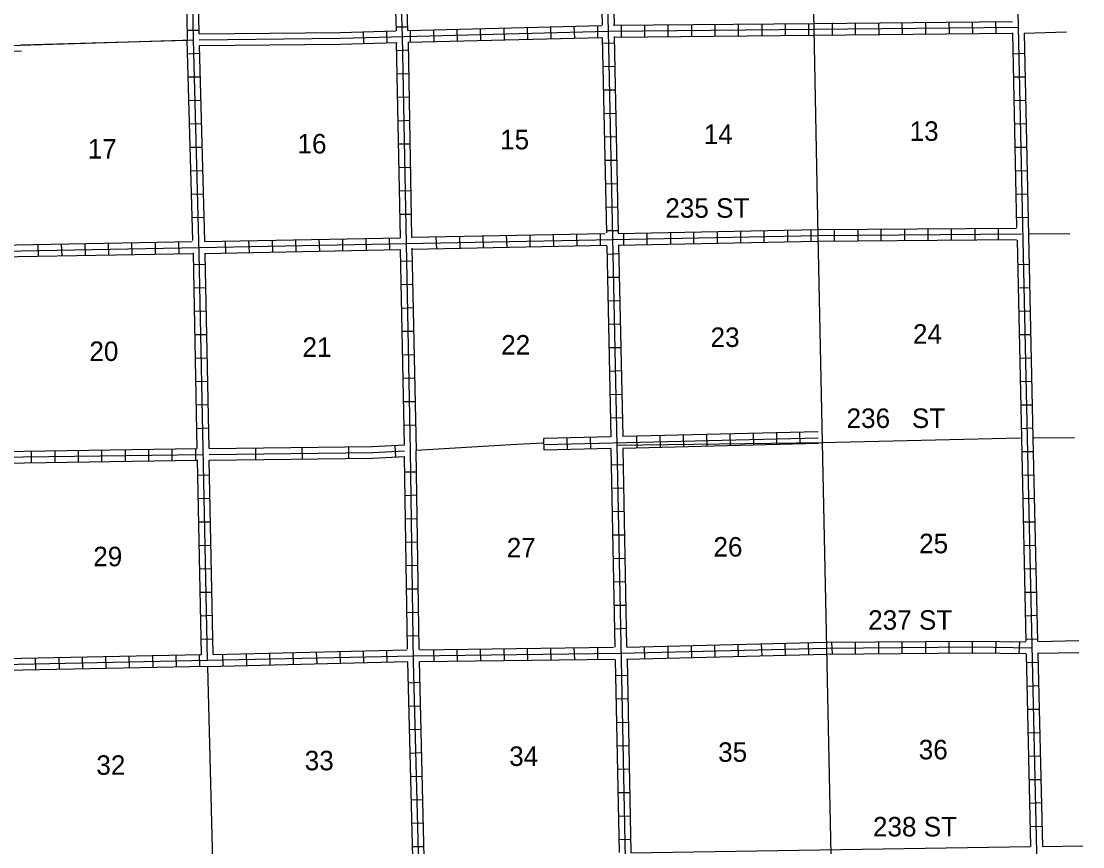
# Model space of a CAD drawing. Extents: x 1826985 to 2172499, y 15894647 to 16271025.
# Drawn here: x 2043795 to 2070988, y 15964673 to 15985822 of the extents above; entities that cross this region are included whole.
import ezdxf

# ---------------------------------------------------------------- set-up
doc = ezdxf.new("R2010")
doc.units = 0
for name, color, linetype in [('L10', 7, 'Continuous'), ('L13', 7, 'Continuous'), ('L14', 7, 'Continuous'), ('L3', 7, 'Continuous'), ('L30', 7, 'Continuous'), ('L51', 7, 'Continuous'), ('L8', 7, 'Continuous'), ('L9', 7, 'Continuous')]:
    doc.layers.add(name, color=color, linetype=linetype)

msp = doc.modelspace()

# ---------------------------------------------------------------- linework, layer by layer
at = {"layer": 'L10'}
for p, q in [((2048351, 15985503), (2051970, 15985534)), ((2048358, 15985202), (2051970, 15985233))]:
    msp.add_line(p, q, dxfattribs=at)
at = {"layer": 'L13'}
for p, q in [((2064315, 15975032), (2069394, 15975148)), ((2048563, 15969294), (2048695, 15964295))]:
    msp.add_line(p, q, dxfattribs=at)
for points in [[(2043797, 15985214), (2048049, 15985341)], [(2053916, 15974836), (2056340, 15974975), (2057157, 15975017)]]:
    msp.add_lwpolyline(points, dxfattribs=at)
at = {"layer": 'L3'}
msp.add_lwpolyline([(2064077, 15986902), (2064098, 15985619), (2064204, 15980333), (2064315, 15975032), (2064420, 15969757), (2064531, 15964467), (2064674, 15959192), (2064795, 15953901)], dxfattribs=at)
at = {"layer": 'L51'}
for p, q in [((2069489, 15985518), (2070571, 15985550)), ((2069621, 15980376), (2070656, 15980386)), ((2069732, 15975148), (2070777, 15975159)), ((2069837, 15969932), (2070888, 15969953)), ((2069827, 15969636), (2070888, 15969652)), ((2069954, 15964678), (2070988, 15964699))]:
    msp.add_line(p, q, dxfattribs=at)
at = {"layer": 'L8'}
for p, q in [((2058570, 15985408), (2058565, 15985709)), ((2059172, 15985418), (2059172, 15985719)), ((2059769, 15985423), (2059769, 15985724)), ((2060371, 15985434), (2060371, 15985735)), ((2060972, 15985434), (2060972, 15985735)), ((2061569, 15985445), (2061569, 15985740)), ((2062171, 15985450), (2062171, 15985751)), ((2062773, 15985450), (2062773, 15985751)), ((2063370, 15985460), (2063370, 15985761)), ((2063971, 15985466), (2063971, 15985767)), ((2064573, 15985476), (2064573, 15985777)), ((2065170, 15985476), (2065165, 15985777)), ((2065772, 15985487), (2065761, 15985782)), ((2066369, 15985492), (2066363, 15985793)), ((2066970, 15985492), (2066965, 15985793)), ((2067572, 15985503), (2067562, 15985798)), ((2068169, 15985508), (2068164, 15985809)), ((2068771, 15985508), (2068760, 15985809)), ((2048047, 15985592), (2048348, 15985592)), ((2052572, 15985249), (2052562, 15985550)), ((2053169, 15985265), (2053164, 15985566)), ((2053406, 15985677), (2053702, 15985682)), ((2053771, 15985286), (2053766, 15985582)), ((2054373, 15985302), (2054362, 15985603)), ((2054969, 15985318), (2054964, 15985619)), ((2055571, 15985334), (2055561, 15985635)), ((2056173, 15985344), (2056163, 15985640)), ((2056770, 15985360), (2056764, 15985661)), ((2057372, 15985376), (2057361, 15985677)), ((2057974, 15985392), (2057963, 15985693)), ((2058686, 15985260), (2058987, 15985265)), ((2048063, 15984990), (2048364, 15985001)), ((2053422, 15985075), (2053723, 15985085)), ((2069204, 15984990), (2069505, 15985001)), ((2058697, 15984658), (2058998, 15984668)), ((2048079, 15984394), (2048380, 15984399)), ((2053428, 15984478), (2053729, 15984484)), ((2069214, 15984394), (2069510, 15984399)), ((2058713, 15984061), (2059014, 15984066)), ((2048095, 15983792), (2048396, 15983802)), ((2053449, 15983876), (2053739, 15983882)), ((2069230, 15983792), (2069531, 15983802)), ((2053454, 15983274), (2053755, 15983285)), ((2058723, 15983459), (2059019, 15983470)), ((2048111, 15983190), (2048412, 15983200)), ((2069235, 15983190), (2069536, 15983200)), ((2058739, 15982857), (2059040, 15982868)), ((2048132, 15982593), (2048428, 15982599)), ((2053465, 15982678), (2053766, 15982683)), ((2069257, 15982593), (2069552, 15982599)), ((2058744, 15982261), (2059045, 15982266)), ((2048148, 15981991), (2048449, 15982002)), ((2053480, 15982076), (2053781, 15982086)), ((2069262, 15981991), (2069563, 15982002)), ((2058766, 15981659), (2059061, 15981669)), ((2048164, 15981395), (2048465, 15981400)), ((2053486, 15981474), (2053787, 15981484)), ((2069278, 15981395), (2069579, 15981400)), ((2048179, 15980793), (2048480, 15980803)), ((2053496, 15980877), (2053797, 15980883)), ((2058771, 15981057), (2059072, 15981067)), ((2069294, 15980793), (2069594, 15980803)), ((2052620, 15980260), (2052630, 15979959)), ((2053222, 15980270), (2053232, 15979969)), ((2054420, 15980291), (2054431, 15979990)), ((2055022, 15980307), (2055027, 15980011)), ((2055619, 15980318), (2055629, 15980017)), ((2056221, 15980333), (2056231, 15980032)), ((2056823, 15980344), (2056828, 15980043)), ((2057419, 15980349), (2057430, 15980048)), ((2058021, 15980365), (2058032, 15980069)), ((2058623, 15980376), (2058623, 15980075)), ((2058787, 15980460), (2059088, 15980465)), ((2059220, 15980392), (2059220, 15980091)), ((2059822, 15980402), (2059822, 15980101)), ((2060423, 15980407), (2060423, 15980112)), ((2061020, 15980423), (2061020, 15980128)), ((2061622, 15980434), (2061622, 15980133)), ((2062219, 15980444), (2062219, 15980143)), ((2062820, 15980460), (2062820, 15980159)), ((2063422, 15980465), (2063422, 15980170)), ((2064019, 15980487), (2064019, 15980186)), ((2064621, 15980487), (2064621, 15980186)), ((2065223, 15980492), (2065223, 15980191)), ((2065819, 15980502), (2065819, 15980201)), ((2066421, 15980502), (2066421, 15980201)), ((2067023, 15980508), (2067023, 15980207)), ((2067620, 15980508), (2067620, 15980207)), ((2068222, 15980518), (2068222, 15980217)), ((2068818, 15980518), (2068818, 15980217)), ((2044220, 15980101), (2044230, 15979800)), ((2044821, 15980112), (2044832, 15979811)), ((2045423, 15980128), (2045429, 15979827)), ((2046020, 15980133), (2046031, 15979832)), ((2046622, 15980143), (2046632, 15979842)), ((2047224, 15980159), (2047229, 15979858)), ((2047820, 15980170), (2047831, 15979869)), ((2049019, 15980191), (2049029, 15979890)), ((2049621, 15980201), (2049631, 15979900)), ((2050223, 15980207), (2050228, 15979911)), ((2050819, 15980228), (2050830, 15979927)), ((2051421, 15980233), (2051432, 15979932)), ((2052023, 15980249), (2052028, 15979953)), ((2058802, 15979858), (2059103, 15979869)), ((2048211, 15979594), (2048512, 15979600)), ((2053523, 15979673), (2053824, 15979684)), ((2069320, 15979594), (2069621, 15979599)), ((2058813, 15979262), (2059114, 15979267)), ((2048222, 15978992), (2048523, 15979003)), ((2053528, 15979077), (2053829, 15979082)), ((2069331, 15978992), (2069631, 15979003)), ((2058829, 15978660), (2059130, 15978665)), ((2048238, 15978390), (2048538, 15978401)), ((2053549, 15978475), (2053845, 15978485)), ((2069346, 15978390), (2069647, 15978401)), ((2053554, 15977878), (2053855, 15977883)), ((2058839, 15978058), (2059140, 15978068)), ((2048248, 15977794), (2048549, 15977799)), ((2069357, 15977794), (2069653, 15977799)), ((2053565, 15977276), (2053861, 15977282)), ((2058855, 15977461), (2059156, 15977466)), ((2048253, 15977192), (2048554, 15977202)), ((2069373, 15977192), (2069668, 15977202)), ((2058861, 15976859), (2059162, 15976870)), ((2048269, 15976590), (2048570, 15976600)), ((2053581, 15976674), (2053882, 15976685)), ((2069378, 15976590), (2069679, 15976600)), ((2058882, 15976257), (2059177, 15976268)), ((2048280, 15975993), (2048581, 15975999)), ((2053586, 15976078), (2053887, 15976083)), ((2069394, 15975993), (2069695, 15975998)), ((2058887, 15975661), (2059188, 15975666)), ((2048296, 15975391), (2048597, 15975402)), ((2053607, 15975476), (2053903, 15975486)), ((2069404, 15975391), (2069705, 15975402)), ((2058902, 15975173), (2057183, 15975132)), ((2057190, 15974833), (2057183, 15975131)), ((2057187, 15974982), (2064212, 15975151)), ((2057787, 15974847), (2057779, 15975145)), ((2058383, 15974861), (2058376, 15975159)), ((2064208, 15975301), (2059202, 15975180)), ((2059576, 15974890), (2059569, 15975188)), ((2060172, 15974904), (2060165, 15975203)), ((2060769, 15974919), (2060762, 15975217)), ((2061365, 15974933), (2061358, 15975231)), ((2061962, 15974948), (2061954, 15975246)), ((2062558, 15974962), (2062551, 15975260)), ((2063155, 15974976), (2063147, 15975275)), ((2063751, 15974991), (2063744, 15975289)), ((2043306, 15974800), (2048296, 15974874)), ((2044663, 15974525), (2044663, 15974826)), ((2045265, 15974536), (2045265, 15974832)), ((2045862, 15974541), (2045862, 15974842)), ((2046463, 15974552), (2046463, 15974853)), ((2047065, 15974557), (2047065, 15974858)), ((2047662, 15974568), (2047662, 15974869)), ((2048264, 15974578), (2048264, 15974874)), ((2058902, 15974873), (2057190, 15974832)), ((2059056, 15974958), (2064315, 15975032)), ((2064215, 15975001), (2059202, 15974880)), ((2032662, 15974499), (2048449, 15974726)), ((2043322, 15974499), (2048296, 15974578)), ((2044061, 15974515), (2044061, 15974810)), ((2069420, 15974795), (2069721, 15974800)), ((2053623, 15974277), (2053924, 15974282)), ((2058913, 15974457), (2059214, 15974467)), ((2048322, 15974193), (2048623, 15974203)), ((2069436, 15974193), (2069737, 15974203)), ((2058929, 15973860), (2059230, 15973865)), ((2048327, 15973591), (2048628, 15973601)), ((2053628, 15973675), (2053929, 15973686)), ((2069447, 15973591), (2069748, 15973601)), ((2058940, 15973258), (2059235, 15973269)), ((2048338, 15972994), (2048639, 15972999)), ((2053639, 15973073), (2053940, 15973084)), ((2069463, 15972994), (2069763, 15972999)), ((2058945, 15972662), (2059246, 15972667)), ((2048354, 15972392), (2048655, 15972403)), ((2053644, 15972477), (2053945, 15972482)), ((2069478, 15972392), (2069779, 15972403)), ((2053655, 15971875), (2053956, 15971885)), ((2058961, 15972060), (2059262, 15972065)), ((2048364, 15971790), (2048665, 15971801)), ((2069489, 15971790), (2069790, 15971801)), ((2053670, 15971278), (2053971, 15971283)), ((2058971, 15971458), (2059272, 15971468)), ((2048380, 15971194), (2048681, 15971199)), ((2069505, 15971194), (2069806, 15971199)), ((2058987, 15970861), (2059288, 15970866)), ((2048391, 15970592), (2048686, 15970602)), ((2053681, 15970676), (2053982, 15970681)), ((2069510, 15970592), (2069811, 15970602)), ((2058998, 15970259), (2059299, 15970270)), ((2048406, 15969990), (2048707, 15970000)), ((2053686, 15970074), (2053987, 15970085)), ((2066363, 15969625), (2066363, 15969926)), ((2066965, 15969636), (2066965, 15969932)), ((2067562, 15969636), (2067562, 15969932)), ((2068164, 15969641), (2068164, 15969942)), ((2068760, 15969636), (2068771, 15969932)), ((2069362, 15969625), (2069373, 15969926)), ((2069531, 15969990), (2069827, 15970000)), ((2050772, 15969351), (2050761, 15969652)), ((2051374, 15969361), (2051363, 15969657)), ((2051970, 15969377), (2051965, 15969678)), ((2052572, 15969393), (2052562, 15969694)), ((2053169, 15969398), (2053164, 15969699)), ((2054373, 15969425), (2054362, 15969726)), ((2054969, 15969435), (2054964, 15969736)), ((2055571, 15969441), (2055561, 15969742)), ((2056173, 15969451), (2056163, 15969752)), ((2056770, 15969451), (2056764, 15969752)), ((2057372, 15969457), (2057361, 15969757)), ((2057974, 15969467), (2057963, 15969768)), ((2058570, 15969478), (2058565, 15969773)), ((2059769, 15969499), (2059763, 15969800)), ((2060371, 15969509), (2060365, 15969810)), ((2060973, 15969525), (2060962, 15969826)), ((2061569, 15969541), (2061564, 15969842)), ((2062171, 15969557), (2062160, 15969858)), ((2062773, 15969567), (2062762, 15969868)), ((2063370, 15969583), (2063364, 15969884)), ((2063971, 15969599), (2063961, 15969900)), ((2064573, 15969610), (2064563, 15969911)), ((2065170, 15969615), (2065165, 15969916)), ((2065761, 15969615), (2065761, 15969916)), ((2044172, 15969208), (2044161, 15969509)), ((2044774, 15969224), (2044763, 15969525)), ((2045371, 15969235), (2045365, 15969536)), ((2045972, 15969251), (2045962, 15969552)), ((2046569, 15969261), (2046564, 15969557)), ((2047171, 15969277), (2047166, 15969578)), ((2047773, 15969282), (2047762, 15969583)), ((2048370, 15969298), (2048364, 15969599)), ((2048971, 15969309), (2048961, 15969610)), ((2049573, 15969325), (2049563, 15969625)), ((2050170, 15969335), (2050165, 15969636)), ((2069547, 15969393), (2069848, 15969398)), ((2053713, 15968876), (2054014, 15968886)), ((2059019, 15969061), (2059320, 15969066)), ((2069552, 15968791), (2069853, 15968802)), ((2059030, 15968459), (2059330, 15968469)), ((2053723, 15968274), (2054019, 15968284)), ((2069573, 15968195), (2069869, 15968200)), ((2059045, 15967857), (2059346, 15967867)), ((2053739, 15967677), (2054040, 15967682)), ((2069589, 15967593), (2069890, 15967603)), ((2059056, 15967260), (2059357, 15967265)), ((2053755, 15967075), (2054056, 15967086)), ((2069595, 15966991), (2069895, 15967001)), ((2059072, 15966658), (2059373, 15966669)), ((2053771, 15966473), (2054072, 15966484)), ((2069610, 15966394), (2069911, 15966399)), ((2053787, 15965877), (2054088, 15965882)), ((2059077, 15966061), (2059378, 15966067)), ((2069631, 15965792), (2069927, 15965803)), ((2059088, 15965460), (2059389, 15965465)), ((2053802, 15965275), (2054103, 15965285)), ((2069637, 15965190), (2069938, 15965201)), ((2059103, 15964858), (2059404, 15964868)), ((2053824, 15964678), (2054119, 15964683))]:
    msp.add_line(p, q, dxfattribs=at)
for points in [[(2069220, 15990994), (2069336, 15985666), (2069563, 15975148), (2069806, 15964525), (2070022, 15954007), (2070128, 15948690)], [(2058554, 15990661), (2058681, 15985719)], [(2058702, 15990661), (2058829, 15985566), (2059056, 15974958), (2059262, 15964367), (2059420, 15959086)], [(2058855, 15990661), (2058982, 15985724)], [(2048056, 15985341), (2048016, 15987667), (2047947, 15990392)], [(2048565, 15969451), (2048354, 15979874), (2048206, 15985349), (2048164, 15987667), (2048095, 15990392)], [(2048351, 15985503), (2048311, 15987667), (2048248, 15990392)], [(2053406, 15985577), (2053248, 15990466)], [(2054114, 15958991), (2053845, 15969420), (2053766, 15974826), (2053565, 15985423), (2053396, 15990476)], [(2053702, 15985582), (2053549, 15990476)], [(2053702, 15985582), (2058665, 15985709)], [(2058961, 15985719), (2064098, 15985767), (2069188, 15985819)], [(2051970, 15985386), (2058829, 15985566), (2064098, 15985619), (2069336, 15985666)], [(2051970, 15985534), (2053391, 15985577)], [(2058982, 15985434), (2059088, 15980386)], [(2058987, 15985418), (2064098, 15985466), (2069177, 15985518)], [(2069188, 15985524), (2069294, 15980534)], [(2069489, 15985518), (2069711, 15975148), (2069827, 15969942)], [(2032472, 15985033), (2037757, 15985091), (2042921, 15985186), (2048206, 15985349)], [(2048195, 15980201), (2048049, 15985341)], [(2048496, 15980191), (2048358, 15985202)], [(2051970, 15985233), (2053422, 15985276)], [(2053507, 15980275), (2053412, 15985276)], [(2053713, 15985286), (2058665, 15985408)], [(2053802, 15980286), (2053713, 15985286)], [(2058681, 15985408), (2058787, 15980402)], [(2043073, 15985043), (2043801, 15985064)], [(2032541, 15980545), (2033491, 15979795), (2037847, 15979832), (2048354, 15980027), (2058956, 15980233), (2064204, 15980333), (2069420, 15980376)], [(2048486, 15980175), (2053507, 15980275)], [(2053787, 15980286), (2058755, 15980386)], [(2059088, 15980386), (2064204, 15980487), (2069288, 15980524)], [(2043206, 15980085), (2048174, 15980175)], [(2053813, 15979985), (2058797, 15980085)], [(2053917, 15974824), (2053813, 15980011)], [(2058797, 15980069), (2058902, 15975173)], [(2059098, 15980085), (2064204, 15980186), (2069288, 15980228)], [(2059098, 15980091), (2059202, 15975180)], [(2069304, 15980217), (2069415, 15975148), (2069531, 15969942)], [(2043206, 15979784), (2048206, 15979874)], [(2048306, 15974874), (2048206, 15979874), (2048206, 15979885)], [(2048486, 15979874), (2053512, 15979974)], [(2048607, 15974874), (2048507, 15979858)], [(2053612, 15974969), (2053512, 15979974)], [(2053987, 15969726), (2053911, 15974824)], [(2058902, 15974873), (2059003, 15969784)], [(2059202, 15974880), (2059304, 15969800)], [(2048412, 15969599), (2048311, 15974583)], [(2048713, 15969599), (2048613, 15974574)], [(2053686, 15969736), (2053612, 15974669)], [(2059304, 15969784), (2064420, 15969911), (2068227, 15969942), (2069531, 15969926)], [(2032773, 15969240), (2038053, 15969235), (2048565, 15969451), (2053845, 15969567), (2059146, 15969636), (2064420, 15969757), (2068227, 15969794), (2069690, 15969773)], [(2048713, 15969599), (2053670, 15969715)], [(2053998, 15969715), (2058971, 15969784)], [(2043391, 15969493), (2048412, 15969599)], [(2048563, 15969294), (2053686, 15969420)], [(2053824, 15964398), (2053697, 15969409)], [(2054119, 15964409), (2053998, 15969420)], [(2054003, 15969420), (2059003, 15969483)], [(2059014, 15969467), (2059114, 15964525)], [(2059304, 15969483), (2064420, 15969610), (2068227, 15969641), (2069531, 15969625)], [(2059315, 15969478), (2059415, 15964536)], [(2069536, 15969615), (2069653, 15964678)], [(2069837, 15969615), (2069954, 15964678)], [(2043406, 15969193), (2048562, 15969302)], [(2059404, 15964520), (2069653, 15964678)]]:
    msp.add_lwpolyline(points, dxfattribs=at)
at = {"layer": 'L9'}
for p, q in [((2048354, 15985349), (2051970, 15985386)), ((2049805, 15974590), (2049801, 15974888)), ((2050998, 15974605), (2050994, 15974903)), ((2052191, 15974620), (2052187, 15974918)), ((2053389, 15974658), (2053374, 15974956))]:
    msp.add_line(p, q, dxfattribs=at)
for points in [[(2048607, 15974874), (2052794, 15974927), (2053612, 15974969)], [(2048610, 15974724), (2052799, 15974777), (2053616, 15974819)], [(2048613, 15974574), (2052804, 15974627), (2053612, 15974669)]]:
    msp.add_lwpolyline(points, dxfattribs=at)

# ---------------------------------------------------------------- texts
at = {"layer": 'L14'}
for s, p in [('13', (2066553, 15982757)), ('15', (2056062, 15982540)), ('14', (2061279, 15982678)), ('17', (2045497, 15982303)), ('16', (2050872, 15982435)), ('23', (2061453, 15977477)), ('24', (2066638, 15977561)), ('20', (2045540, 15977118)), ('21', (2050999, 15977223)), ('22', (2056089, 15977282)), ('25', (2066796, 15972192)), ('27', (2056231, 15972086)), ('26', (2061527, 15972107)), ('29', (2045640, 15971859)), ('34', (2056295, 15966743)), ('35', (2061648, 15966848)), ('36', (2066786, 15966912)), ('32', (2045719, 15966516)), ('33', (2051057, 15966632))]:
    msp.add_text(s, height=500, rotation=360, dxfattribs=at).set_placement(p)
at = {"layer": 'L30'}
for s, p in [('235 ST', (2060294, 15980787)), ('236   ST', (2064937, 15975402)), ('237 ST', (2065491, 15970232)), ('238 ST', (2065613, 15964937))]:
    msp.add_text(s, height=500, rotation=360, dxfattribs=at).set_placement(p)

doc.saveas('drawing.dxf')
